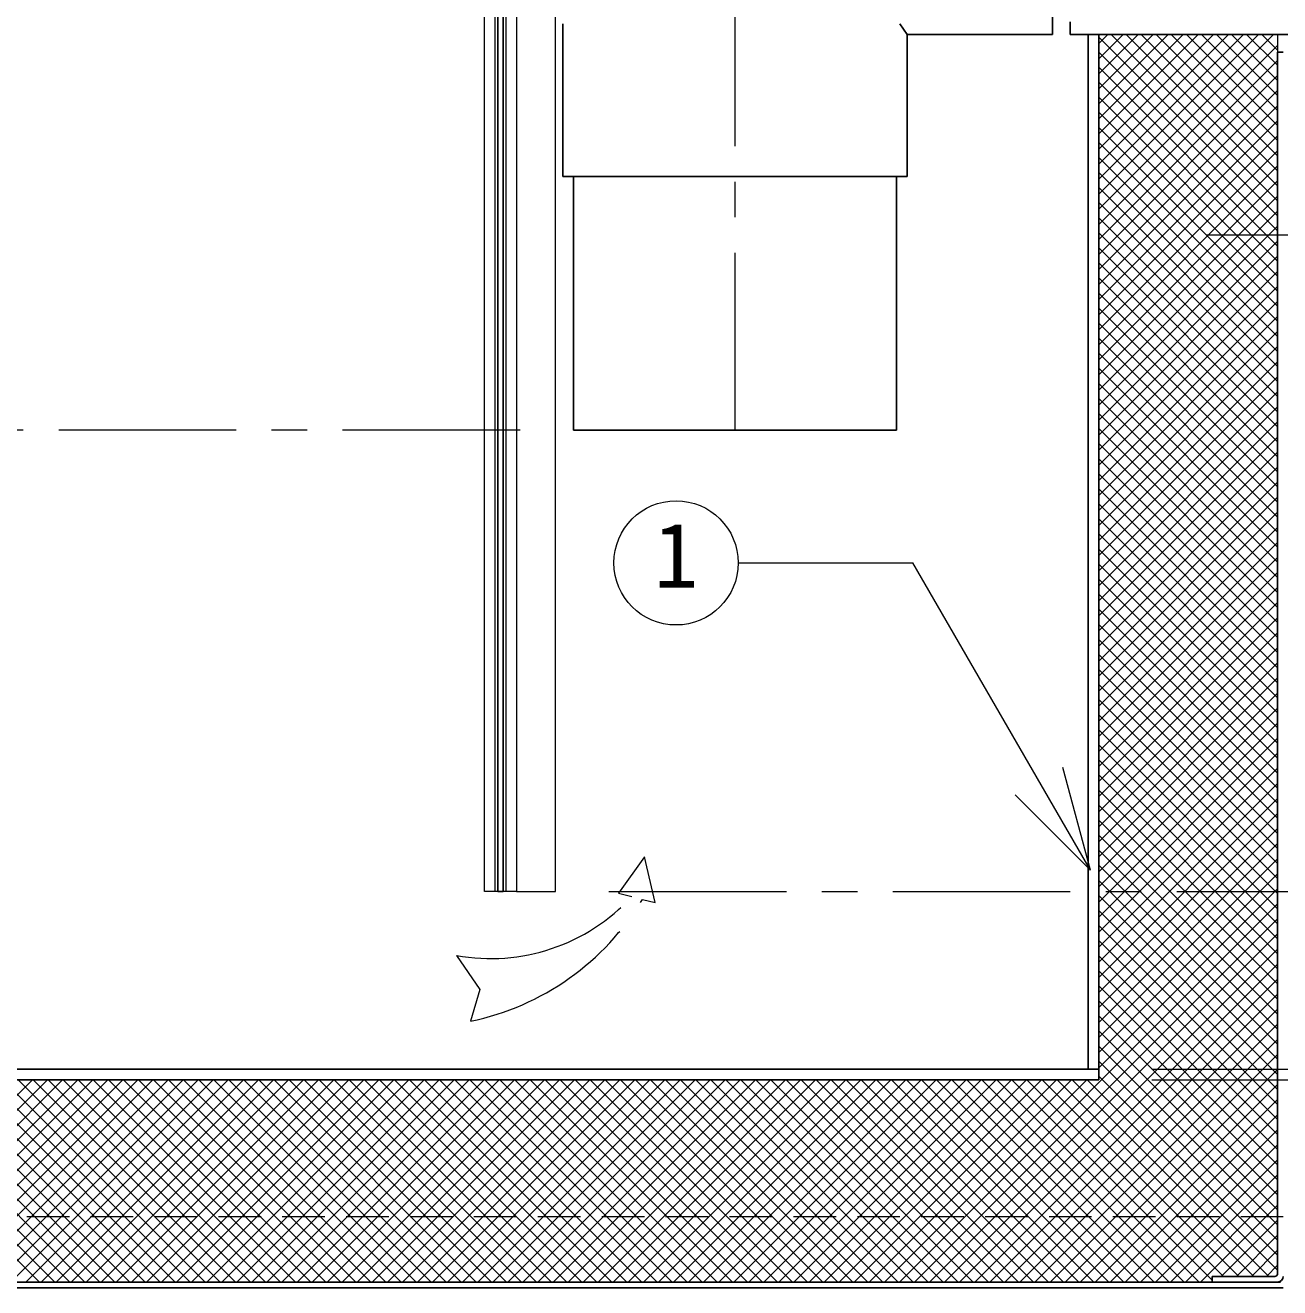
# Model space of a CAD drawing. Units: millimetres at full size, sheet at 1:10; details may follow other scales. Extents: x -2114 to 1936, y -1399 to 1411.
# Drawn here: x -740.3 to -386.9, y -890.2 to -534.6 of the extents above; entities that cross this region are included whole.
import ezdxf
from ezdxf.enums import TextEntityAlignment as Align

# ---------------------------------------------------------------- set-up
doc = ezdxf.new("R2010")
doc.units = ezdxf.units.MM
doc.header["$LTSCALE"] = 10
for name, pattern in [('CHAIN1', [8, 5, -1, 1, -1]), ('DASHED1', [1.8, 1.2, -0.6]), ('DOUBLE_CHAIN1', [8.8, 5, -1, 0.6, -0.6, 0.6, -1])]:
    doc.linetypes.add(name, pattern=pattern)
doc.layers.add('0-0_ﾚｲﾔ1', color=4, linetype='Continuous', lineweight=9)
doc.styles.add('ＭＳ ゴシック', font='')
doc.styles.get('ＭＳ ゴシック').set_extended_font_data('MS Gothic')

msp = doc.modelspace()

# ---------------------------------------------------------------- linework, layer by layer
at = {"layer": '0-0_ﾚｲﾔ1', "linetype": 'CHAIN1'}
for p, q in [((-540.42, 121.36), (-540.42, -657.14)), ((-407.52, -593.64), (-364.32, -593.64)), ((-600.92, -648.64), (-1825.92, -648.64)), ((-575.92, -778.64), (294.08, -778.64)), ((-422.92, -828.64), (394.08, -828.64)), ((-422.92, -831.64), (444.08, -831.64))]:
    msp.add_line(p, q, dxfattribs=at)
at = {"layer": '0-0_ﾚｲﾔ1', "color": 5, "lineweight": 25}
for p, q in [((-607.17, -130.14), (-607.17, -778.64)), ((-605.67, -130.89), (-605.67, -778.64)), ((-450.92, -440.14), (-450.92, -537.14)), ((-588.92, -534.14), (-588.92, -577.14)), ((-491.92, -537.14), (-493.92, -534.14)), ((-445.92, -533.64), (-445.92, -537.14)), ((-491.92, -537.14), (-491.92, -577.14)), ((-450.92, -537.14), (-491.92, -537.14)), ((-445.92, -537.14), (-361.92, -537.14)), ((-440.92, -828.64), (-440.92, -537.14)), ((-437.92, -537.14), (-437.92, -831.64)), ((-387.52, -542.14), (-385.92, -542.14)), ((-387.52, -886.24), (-387.52, -542.14)), ((-588.92, -577.14), (-491.92, -577.14)), ((-585.92, -577.14), (-585.92, -648.64)), ((-494.92, -577.14), (-494.92, -648.64)), ((-585.92, -648.64), (-494.92, -648.64)), ((-605.67, -778.64), (-607.17, -778.64)), ((-437.92, -828.64), (-1043.92, -828.64)), ((-437.92, -831.64), (-1043.92, -831.64)), ((-386.72, -888.64), (-1095.12, -888.64)), ((-405.92, -888.64), (-405.92, -887.04)), ((-388.32, -887.04), (-405.92, -887.04)), ((-385.92, -890.24), (-1095.92, -890.24))]:
    msp.add_line(p, q, dxfattribs=at)
at = {"layer": '0-0_ﾚｲﾔ1', "color": 7, "lineweight": 18}
for p, q in [((-610.92, -778.64), (-610.92, -131.64)), ((-607.92, -778.64), (-607.92, -131.64)), ((-604.92, -143.88), (-604.92, -778.64)), ((-601.92, -144.5), (-601.92, -778.64)), ((-387.52, -537.14), (-387.52, -542.14)), ((-539.49, -686.03), (-490.25, -686.03)), ((-440.24, -772.64), (-490.25, -686.03)), ((-440.24, -772.64), (-448.01, -743.66)), ((-440.24, -772.64), (-461.46, -751.42)), ((-607.92, -778.64), (-610.92, -778.64)), ((-601.92, -778.64), (-604.92, -778.64))]:
    msp.add_line(p, q, dxfattribs=at)
at = {"layer": '0-0_ﾚｲﾔ1'}
for p, q in [((-590.92, -778.64), (-590.92, -131.64)), ((-437.92, -586.41), (-388.64, -537.14)), ((-437.92, -582.17), (-392.89, -537.14)), ((-437.92, -577.93), (-397.13, -537.14)), ((-437.92, -573.69), (-401.37, -537.14)), ((-437.92, -569.44), (-405.61, -537.14)), ((-437.92, -565.2), (-409.86, -537.14)), ((-437.92, -560.96), (-414.1, -537.14)), ((-437.92, -556.72), (-418.34, -537.14)), ((-437.92, -552.47), (-422.59, -537.14)), ((-437.92, -548.23), (-426.83, -537.14)), ((-437.92, -543.99), (-431.07, -537.14)), ((-437.92, -539.75), (-435.31, -537.14)), ((-437.92, -537.89), (-387.52, -588.29)), ((-437.92, -590.66), (-387.52, -540.26)), ((-434.43, -537.14), (-387.52, -584.04)), ((-430.19, -537.14), (-387.52, -579.8)), ((-425.94, -537.14), (-387.52, -575.56)), ((-421.7, -537.14), (-387.52, -571.32)), ((-417.46, -537.14), (-387.52, -567.07)), ((-413.22, -537.14), (-387.52, -562.83)), ((-408.97, -537.14), (-387.52, -558.59)), ((-404.73, -537.14), (-387.52, -554.34)), ((-400.49, -537.14), (-387.52, -550.1)), ((-396.24, -537.14), (-387.52, -545.86)), ((-392, -537.14), (-387.52, -541.62)), ((-387.76, -537.14), (-387.52, -537.37)), ((-437.92, -542.13), (-387.52, -592.53)), ((-437.92, -594.9), (-387.52, -544.5)), ((-437.92, -546.37), (-387.52, -596.77)), ((-437.92, -599.14), (-387.52, -548.74)), ((-437.92, -550.61), (-387.52, -601.01)), ((-437.92, -603.38), (-387.52, -552.98)), ((-437.92, -554.86), (-387.52, -605.26)), ((-437.92, -607.63), (-387.52, -557.23)), ((-437.92, -559.1), (-387.52, -609.5)), ((-437.92, -611.87), (-387.52, -561.47)), ((-437.92, -563.34), (-387.52, -613.74)), ((-437.92, -616.11), (-387.52, -565.71)), ((-437.92, -567.58), (-387.52, -617.98)), ((-437.92, -620.36), (-387.52, -569.96)), ((-437.92, -571.83), (-387.52, -622.23)), ((-437.92, -624.6), (-387.52, -574.2)), ((-437.92, -576.07), (-387.52, -626.47)), ((-437.92, -628.84), (-387.52, -578.44)), ((-437.92, -580.31), (-387.52, -630.71)), ((-437.92, -633.08), (-387.52, -582.68)), ((-437.92, -584.55), (-387.52, -634.95)), ((-437.92, -637.33), (-387.52, -586.93)), ((-437.92, -588.8), (-387.52, -639.2)), ((-437.92, -641.57), (-387.52, -591.17)), ((-437.92, -593.04), (-387.52, -643.44)), ((-437.92, -645.81), (-387.52, -595.41)), ((-437.92, -597.28), (-387.52, -647.68)), ((-437.92, -650.05), (-387.52, -599.65)), ((-437.92, -601.53), (-387.52, -651.93)), ((-437.92, -654.3), (-387.52, -603.9)), ((-437.92, -605.77), (-387.52, -656.17)), ((-437.92, -658.54), (-387.52, -608.14)), ((-437.92, -610.01), (-387.52, -660.41)), ((-437.92, -662.78), (-387.52, -612.38)), ((-437.92, -614.25), (-387.52, -664.65)), ((-437.92, -667.02), (-387.52, -616.62)), ((-437.92, -618.5), (-387.52, -668.9)), ((-437.92, -671.27), (-387.52, -620.87)), ((-437.92, -622.74), (-387.52, -673.14)), ((-437.92, -675.51), (-387.52, -625.11)), ((-437.92, -626.98), (-387.52, -677.38)), ((-437.92, -679.75), (-387.52, -629.35)), ((-437.92, -631.22), (-387.52, -681.62)), ((-437.92, -683.99), (-387.52, -633.59)), ((-437.92, -635.47), (-387.52, -685.87)), ((-437.92, -688.24), (-387.52, -637.84)), ((-437.92, -639.71), (-387.52, -690.11)), ((-437.92, -692.48), (-387.52, -642.08)), ((-437.92, -643.95), (-387.52, -694.35)), ((-437.92, -696.72), (-387.52, -646.32)), ((-437.92, -648.19), (-387.52, -698.59)), ((-437.92, -700.97), (-387.52, -650.57)), ((-437.92, -652.44), (-387.52, -702.84)), ((-437.92, -705.21), (-387.52, -654.81)), ((-437.92, -656.68), (-387.52, -707.08)), ((-437.92, -709.45), (-387.52, -659.05)), ((-437.92, -660.92), (-387.52, -711.32)), ((-437.92, -713.69), (-387.52, -663.29)), ((-437.92, -665.16), (-387.52, -715.56)), ((-437.92, -717.94), (-387.52, -667.54)), ((-437.92, -669.41), (-387.52, -719.81)), ((-437.92, -722.18), (-387.52, -671.78)), ((-437.92, -673.65), (-387.52, -724.05)), ((-437.92, -726.42), (-387.52, -676.02)), ((-437.92, -677.89), (-387.52, -728.29)), ((-437.92, -730.66), (-387.52, -680.26)), ((-437.92, -682.14), (-387.52, -732.54)), ((-437.92, -734.91), (-387.52, -684.51)), ((-437.92, -686.38), (-387.52, -736.78)), ((-437.92, -739.15), (-387.52, -688.75)), ((-437.92, -690.62), (-387.52, -741.02)), ((-437.92, -743.39), (-387.52, -692.99)), ((-437.92, -694.86), (-387.52, -745.26)), ((-437.92, -747.63), (-387.52, -697.23)), ((-437.92, -699.11), (-387.52, -749.51)), ((-437.92, -751.88), (-387.52, -701.48)), ((-437.92, -703.35), (-387.52, -753.75)), ((-437.92, -756.12), (-387.52, -705.72)), ((-437.92, -707.59), (-387.52, -757.99)), ((-437.92, -760.36), (-387.52, -709.96)), ((-437.92, -711.83), (-387.52, -762.23)), ((-437.92, -764.61), (-387.52, -714.21)), ((-437.92, -716.08), (-387.52, -766.48)), ((-437.92, -768.85), (-387.52, -718.45)), ((-437.92, -720.32), (-387.52, -770.72)), ((-437.92, -773.09), (-387.52, -722.69)), ((-437.92, -724.56), (-387.52, -774.96)), ((-437.92, -777.33), (-387.52, -726.93)), ((-437.92, -728.8), (-387.52, -779.2)), ((-437.92, -781.58), (-387.52, -731.18)), ((-437.92, -733.05), (-387.52, -783.45)), ((-437.92, -785.82), (-387.52, -735.42)), ((-437.92, -737.29), (-387.52, -787.69)), ((-437.92, -790.06), (-387.52, -739.66)), ((-437.92, -741.53), (-387.52, -791.93)), ((-437.92, -794.3), (-387.52, -743.9)), ((-437.92, -745.77), (-387.52, -796.17)), ((-437.92, -798.55), (-387.52, -748.15)), ((-437.92, -750.02), (-387.52, -800.42)), ((-437.92, -802.79), (-387.52, -752.39)), ((-437.92, -754.26), (-387.52, -804.66)), ((-437.92, -807.03), (-387.52, -756.63)), ((-437.92, -758.5), (-387.52, -808.9)), ((-437.92, -811.27), (-387.52, -760.87)), ((-437.92, -762.75), (-387.52, -813.15)), ((-437.92, -815.52), (-387.52, -765.12)), ((-437.92, -766.99), (-387.52, -817.39)), ((-437.92, -819.76), (-387.52, -769.36)), ((-437.92, -771.23), (-387.52, -821.63)), ((-437.92, -824), (-387.52, -773.6)), ((-607.17, -778.64), (-607.92, -778.64)), ((-604.92, -778.64), (-605.67, -778.64)), ((-601.92, -778.64), (-590.92, -778.64)), ((-437.92, -775.47), (-387.52, -825.87)), ((-437.92, -828.24), (-387.52, -777.84)), ((-494.07, -888.64), (-387.52, -782.09)), ((-437.92, -779.72), (-387.52, -830.12)), ((-437.92, -783.96), (-387.52, -834.36)), ((-489.83, -888.64), (-387.52, -786.33)), ((-437.92, -788.2), (-387.52, -838.6)), ((-485.59, -888.64), (-387.52, -790.57)), ((-437.92, -792.44), (-387.52, -842.84)), ((-481.34, -888.64), (-387.52, -794.82)), ((-437.92, -796.69), (-387.52, -847.09)), ((-477.1, -888.64), (-387.52, -799.06)), ((-472.86, -888.64), (-387.52, -803.3)), ((-437.92, -800.93), (-387.52, -851.33)), ((-437.92, -805.17), (-387.52, -855.57)), ((-468.61, -888.64), (-387.52, -807.54)), ((-437.92, -809.41), (-387.52, -859.81)), ((-464.37, -888.64), (-387.52, -811.79)), ((-437.92, -813.66), (-387.52, -864.06)), ((-460.13, -888.64), (-387.52, -816.03)), ((-437.92, -817.9), (-387.52, -868.3)), ((-455.89, -888.64), (-387.52, -820.27)), ((-451.64, -888.64), (-387.52, -824.51)), ((-437.92, -822.14), (-387.52, -872.54)), ((-437.92, -826.39), (-387.52, -876.79)), ((-795.3, -888.64), (-738.3, -831.64)), ((-793.3, -831.64), (-736.3, -888.64)), ((-791.06, -888.64), (-734.06, -831.64)), ((-789.05, -831.64), (-732.05, -888.64)), ((-786.81, -888.64), (-729.81, -831.64)), ((-784.81, -831.64), (-727.81, -888.64)), ((-782.57, -888.64), (-725.57, -831.64)), ((-780.57, -831.64), (-723.57, -888.64)), ((-778.33, -888.64), (-721.33, -831.64)), ((-776.32, -831.64), (-719.32, -888.64)), ((-774.09, -888.64), (-717.09, -831.64)), ((-772.08, -831.64), (-715.08, -888.64)), ((-769.84, -888.64), (-712.84, -831.64)), ((-767.84, -831.64), (-710.84, -888.64)), ((-765.6, -888.64), (-708.6, -831.64)), ((-763.6, -831.64), (-706.6, -888.64)), ((-761.36, -888.64), (-704.36, -831.64)), ((-759.35, -831.64), (-702.35, -888.64)), ((-757.11, -888.64), (-700.11, -831.64)), ((-755.11, -831.64), (-698.11, -888.64)), ((-752.87, -888.64), (-695.87, -831.64)), ((-750.87, -831.64), (-693.87, -888.64)), ((-748.63, -888.64), (-691.63, -831.64)), ((-746.63, -831.64), (-689.63, -888.64)), ((-744.39, -888.64), (-687.39, -831.64)), ((-742.38, -831.64), (-685.38, -888.64)), ((-740.14, -888.64), (-683.14, -831.64)), ((-738.14, -831.64), (-681.14, -888.64)), ((-735.9, -888.64), (-678.9, -831.64)), ((-733.9, -831.64), (-676.9, -888.64)), ((-731.66, -888.64), (-674.66, -831.64)), ((-729.66, -831.64), (-672.66, -888.64)), ((-727.42, -888.64), (-670.42, -831.64)), ((-725.41, -831.64), (-668.41, -888.64)), ((-723.17, -888.64), (-666.17, -831.64)), ((-721.17, -831.64), (-664.17, -888.64)), ((-718.93, -888.64), (-661.93, -831.64)), ((-716.93, -831.64), (-659.93, -888.64)), ((-714.69, -888.64), (-657.69, -831.64)), ((-712.68, -831.64), (-655.68, -888.64)), ((-710.45, -888.64), (-653.45, -831.64)), ((-708.44, -831.64), (-651.44, -888.64)), ((-706.2, -888.64), (-649.2, -831.64)), ((-704.2, -831.64), (-647.2, -888.64)), ((-701.96, -888.64), (-644.96, -831.64)), ((-699.96, -831.64), (-642.96, -888.64)), ((-697.72, -888.64), (-640.72, -831.64)), ((-695.71, -831.64), (-638.71, -888.64)), ((-693.47, -888.64), (-636.47, -831.64)), ((-691.47, -831.64), (-634.47, -888.64)), ((-689.23, -888.64), (-632.23, -831.64)), ((-687.23, -831.64), (-630.23, -888.64)), ((-684.99, -888.64), (-627.99, -831.64)), ((-682.99, -831.64), (-625.99, -888.64)), ((-680.75, -888.64), (-623.75, -831.64)), ((-678.74, -831.64), (-621.74, -888.64)), ((-676.5, -888.64), (-619.5, -831.64)), ((-674.5, -831.64), (-617.5, -888.64)), ((-672.26, -888.64), (-615.26, -831.64)), ((-670.26, -831.64), (-613.26, -888.64)), ((-668.02, -888.64), (-611.02, -831.64)), ((-666.02, -831.64), (-609.02, -888.64)), ((-663.78, -888.64), (-606.78, -831.64)), ((-661.77, -831.64), (-604.77, -888.64)), ((-659.53, -888.64), (-602.53, -831.64)), ((-657.53, -831.64), (-600.53, -888.64)), ((-655.29, -888.64), (-598.29, -831.64)), ((-653.29, -831.64), (-596.29, -888.64)), ((-651.05, -888.64), (-594.05, -831.64)), ((-649.05, -831.64), (-592.05, -888.64)), ((-646.81, -888.64), (-589.81, -831.64)), ((-644.8, -831.64), (-587.8, -888.64)), ((-642.56, -888.64), (-585.56, -831.64)), ((-640.56, -831.64), (-583.56, -888.64)), ((-638.32, -888.64), (-581.32, -831.64)), ((-636.32, -831.64), (-579.32, -888.64)), ((-634.08, -888.64), (-577.08, -831.64)), ((-632.07, -831.64), (-575.07, -888.64)), ((-629.84, -888.64), (-572.84, -831.64)), ((-627.83, -831.64), (-570.83, -888.64)), ((-625.59, -888.64), (-568.59, -831.64)), ((-623.59, -831.64), (-566.59, -888.64)), ((-621.35, -888.64), (-564.35, -831.64)), ((-619.35, -831.64), (-562.35, -888.64)), ((-617.11, -888.64), (-560.11, -831.64)), ((-615.1, -831.64), (-558.1, -888.64)), ((-612.86, -888.64), (-555.86, -831.64)), ((-610.86, -831.64), (-553.86, -888.64)), ((-608.62, -888.64), (-551.62, -831.64)), ((-606.62, -831.64), (-549.62, -888.64)), ((-604.38, -888.64), (-547.38, -831.64)), ((-602.38, -831.64), (-545.38, -888.64)), ((-600.14, -888.64), (-543.14, -831.64)), ((-598.13, -831.64), (-541.13, -888.64)), ((-595.89, -888.64), (-538.89, -831.64)), ((-593.89, -831.64), (-536.89, -888.64)), ((-591.65, -888.64), (-534.65, -831.64)), ((-589.65, -831.64), (-532.65, -888.64)), ((-587.41, -888.64), (-530.41, -831.64)), ((-585.41, -831.64), (-528.41, -888.64)), ((-583.17, -888.64), (-526.17, -831.64)), ((-581.16, -831.64), (-524.16, -888.64)), ((-578.92, -888.64), (-521.92, -831.64)), ((-576.92, -831.64), (-519.92, -888.64)), ((-574.68, -888.64), (-517.68, -831.64)), ((-572.68, -831.64), (-515.68, -888.64)), ((-570.44, -888.64), (-513.44, -831.64)), ((-568.44, -831.64), (-511.44, -888.64)), ((-566.2, -888.64), (-509.2, -831.64)), ((-564.19, -831.64), (-507.19, -888.64)), ((-561.95, -888.64), (-504.95, -831.64)), ((-559.95, -831.64), (-502.95, -888.64)), ((-557.71, -888.64), (-500.71, -831.64)), ((-555.71, -831.64), (-498.71, -888.64)), ((-553.47, -888.64), (-496.47, -831.64)), ((-551.46, -831.64), (-494.46, -888.64)), ((-549.23, -888.64), (-492.23, -831.64)), ((-547.22, -831.64), (-490.22, -888.64)), ((-544.98, -888.64), (-487.98, -831.64)), ((-542.98, -831.64), (-485.98, -888.64)), ((-540.74, -888.64), (-483.74, -831.64)), ((-538.74, -831.64), (-481.74, -888.64)), ((-536.5, -888.64), (-479.5, -831.64)), ((-534.49, -831.64), (-477.49, -888.64)), ((-532.25, -888.64), (-475.25, -831.64)), ((-530.25, -831.64), (-473.25, -888.64)), ((-528.01, -888.64), (-471.01, -831.64)), ((-526.01, -831.64), (-469.01, -888.64)), ((-523.77, -888.64), (-466.77, -831.64)), ((-521.77, -831.64), (-464.77, -888.64)), ((-519.53, -888.64), (-462.53, -831.64)), ((-517.52, -831.64), (-460.52, -888.64)), ((-515.28, -888.64), (-458.28, -831.64)), ((-513.28, -831.64), (-456.28, -888.64)), ((-511.04, -888.64), (-454.04, -831.64)), ((-509.04, -831.64), (-452.04, -888.64)), ((-506.8, -888.64), (-449.8, -831.64)), ((-504.8, -831.64), (-447.8, -888.64)), ((-502.56, -888.64), (-445.56, -831.64)), ((-500.55, -831.64), (-443.55, -888.64)), ((-498.31, -888.64), (-441.31, -831.64)), ((-496.31, -831.64), (-439.31, -888.64)), ((-492.07, -831.64), (-435.07, -888.64)), ((-487.82, -831.64), (-430.82, -888.64)), ((-483.58, -831.64), (-426.58, -888.64)), ((-479.34, -831.64), (-422.34, -888.64)), ((-475.1, -831.64), (-418.1, -888.64)), ((-470.85, -831.64), (-413.85, -888.64)), ((-466.61, -831.64), (-409.61, -888.64)), ((-462.37, -831.64), (-405.92, -888.08)), ((-458.13, -831.64), (-402.73, -887.04)), ((-453.88, -831.64), (-398.48, -887.04)), ((-449.64, -831.64), (-394.24, -887.04)), ((-447.4, -888.64), (-387.52, -828.76)), ((-445.4, -831.64), (-390, -887.04)), ((-441.16, -831.64), (-387.52, -885.27)), ((-437.92, -830.63), (-387.52, -881.03)), ((-443.16, -888.64), (-387.52, -833)), ((-438.92, -888.64), (-387.52, -837.24)), ((-434.67, -888.64), (-387.52, -841.48)), ((-430.43, -888.64), (-387.52, -845.73)), ((-426.19, -888.64), (-387.52, -849.97)), ((-421.95, -888.64), (-387.52, -854.21)), ((-417.7, -888.64), (-387.52, -858.45)), ((-413.46, -888.64), (-387.52, -862.7)), ((-409.22, -888.64), (-387.52, -866.94)), ((-403.38, -887.04), (-387.52, -871.18)), ((-399.13, -887.04), (-387.52, -875.43)), ((-394.89, -887.04), (-387.52, -879.67)), ((-390.65, -887.04), (-387.52, -883.91))]:
    msp.add_line(p, q, dxfattribs=at)
at = {"layer": '0-0_ﾚｲﾔ1', "linetype": 'DOUBLE_CHAIN1'}
msp.add_line((-566.47, -780.82), (-562.92, -781.74), dxfattribs=at)
at = {"layer": '0-0_ﾚｲﾔ1', "linetype": 'DASHED1'}
msp.add_line((-385.92, -870.24), (-1095.92, -870.24), dxfattribs=at)
at = {"layer": '0-0_ﾚｲﾔ1', "linetype": 'DOUBLE_CHAIN1'}
for points in [[(-562.92, -781.74), (-565.9, -768.83), (-573.18, -779.09), (-569.49, -780.04)], [(-618.85, -796.63), (-612.23, -806.23), (-614.88, -815.16)]]:
    msp.add_lwpolyline(points, dxfattribs=at)
at = {"layer": '0-0_ﾚｲﾔ1', "color": 7, "lineweight": 18}
msp.add_circle((-556.99, -686.03), 17.5, dxfattribs=at)
at = {"layer": '0-0_ﾚｲﾔ1', "linetype": 'DOUBLE_CHAIN1'}
for centre, radius, start, end in [((-609.18, -743.69), 53.81, 259.6434, 317.5094), ((-629.92, -742.67), 74.03, 281.7201, 328.9838)]:
    msp.add_arc(centre, radius, start, end, dxfattribs=at)
at = {"layer": '0-0_ﾚｲﾔ1', "color": 5, "lineweight": 25}
for centre, radius in [((-388.32, -886.24), 0.8), ((-387.52, -887.04), 1.6)]:
    msp.add_arc(centre, radius, 270, 0, dxfattribs=at)

# ---------------------------------------------------------------- texts
at = {"layer": '0-0_ﾚｲﾔ1', "color": 7, "style": 'ＭＳ ゴシック'}
msp.add_text('1', height=18.33, dxfattribs=at).set_placement((-563.24, -698.53), align=Align.BOTTOM_LEFT)

doc.saveas('drawing.dxf')
